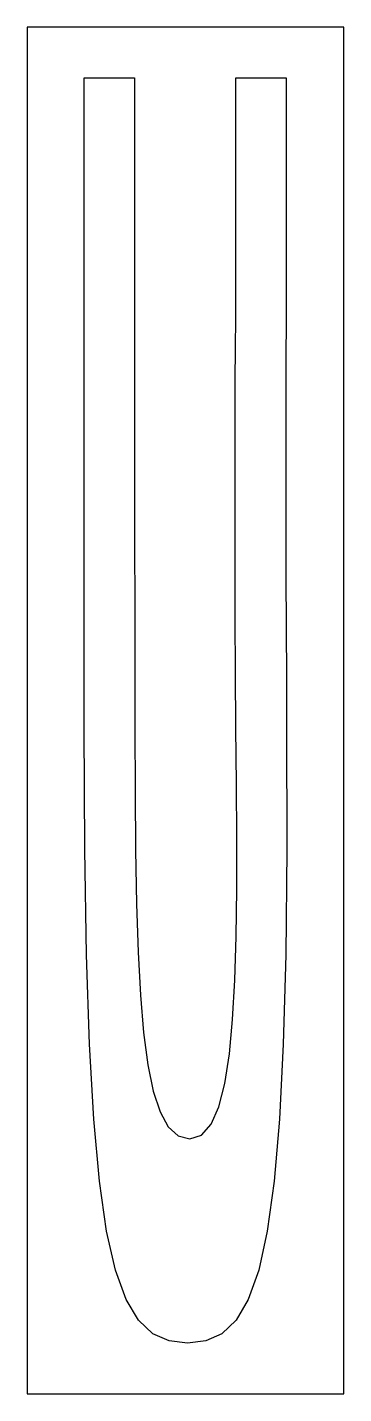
# Model space of a CAD drawing. Extents: x 0 to 25, y 0 to 108.
import ezdxf

# ---------------------------------------------------------------- set-up
doc = ezdxf.new("R2010")
doc.units = 0
doc.layers.add('CUT', color=7, linetype='Continuous')
doc.layers.add('OUTSIDE', color=1, linetype='Continuous')

msp = doc.modelspace()

# ---------------------------------------------------------------- linework, layer by layer
at = {"layer": 'CUT'}
msp.add_lwpolyline([(8.465, 85.36), (8.465, 83.42), (8.465, 81), (8.465, 78.11), (8.475, 74.79), (8.475, 71.06), (8.475, 66.95), (8.485, 62.49), (8.495, 57.71), (8.495, 52.62), (8.515, 47.58), (8.5549, 42.95), (8.6248, 38.72), (8.7547, 34.9), (8.9345, 31.5), (9.1841, 28.54), (9.5237, 26), (9.9532, 23.91), (10.4925, 22.28), (11.1417, 21.1), (11.9307, 20.38), (12.8496, 20.14), (13.7584, 20.43), (14.5175, 21.29), (15.1267, 22.66), (15.6061, 24.53), (15.9657, 26.85), (16.2253, 29.58), (16.4051, 32.69), (16.505, 36.14), (16.5549, 39.89), (16.5549, 43.91), (16.525, 48.17), (16.485, 52.62), (16.4551, 56.98), (16.4351, 61.3), (16.4251, 65.52), (16.4151, 69.55), (16.4151, 73.36), (16.4251, 76.86), (16.4351, 80), (16.4551, 82.71), (16.465, 84.93), (16.475, 104), (16.485, 104), (20.46, 104), (20.4501, 84.54), (20.4401, 82.15), (20.4301, 79.28), (20.4301, 76.01), (20.4301, 72.43), (20.4301, 68.61), (20.4401, 64.63), (20.4501, 60.59), (20.47, 56.56), (20.49, 52.62), (20.5, 43), (20.4201, 34.7), (20.2303, 27.63), (19.9307, 21.69), (19.5112, 16.8), (18.9619, 12.85), (18.2828, 9.76), (17.4638, 7.44), (16.505, 5.8), (15.3764, 4.74), (14.098, 4.17), (12.6498, 4), (11.2016, 4.17), (9.9132, 4.74), (8.7846, 5.8), (7.8059, 7.44), (6.9669, 9.76), (6.2678, 12.85), (5.6985, 16.8), (5.2491, 21.69), (4.9095, 27.63), (4.6798, 34.7), (4.54, 43), (4.5, 52.62), (4.5, 104), (8.475, 104)], close=True, dxfattribs=at)
at = {"layer": 'OUTSIDE'}
msp.add_lwpolyline([(0, 0), (25, 0), (25, 108), (0, 108)], close=True, dxfattribs=at)

doc.saveas('drawing.dxf')
